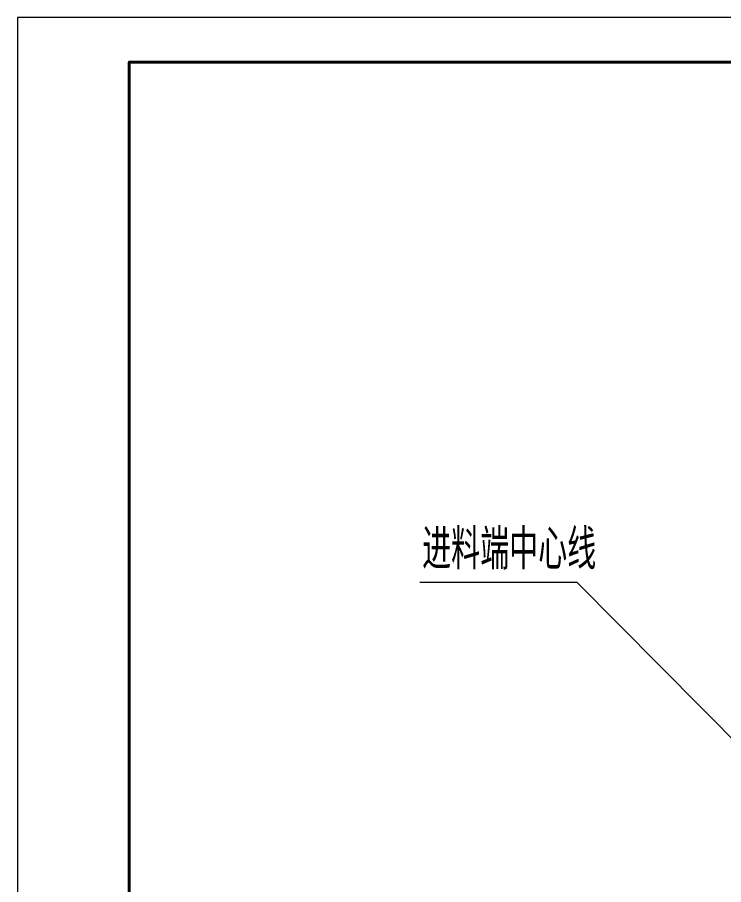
# Model space of a CAD drawing. Header units: millimetres. Extents: x 52110 to 400893, y -153728 to 31997.
# Drawn here: x 163013 to 168061, y -140918 to -134720 of the extents above; entities that cross this region are included whole.
import ezdxf

# ---------------------------------------------------------------- set-up
doc = ezdxf.new("R2010")
doc.units = ezdxf.units.MM
doc.header["$LTSCALE"] = 500
for name, color, linetype, lineweight in [('SHI', 7, 'Continuous', 40), ('WEN', 3, 'Continuous', 20), ('XI', 2, 'Continuous', 20)]:
    doc.layers.add(name, color=color, linetype=linetype, lineweight=lineweight)
doc.styles.add('GB', font='gbenor.shx', dxfattribs={"bigfont": 'gbcbig.shx'})

msp = doc.modelspace()

# ---------------------------------------------------------------- linework, layer by layer
at = {"layer": 'SHI'}
msp.add_lwpolyline([(163813.21724, -153407.79607), (194341.21724, -153407.79607), (194341.21724, -135039.79607), (163813.21724, -135039.79607)], close=True, dxfattribs=at)
at = {"layer": 'WEN'}
for p in [(165888.9036, -138756.62026), (169044.50201, -140809.51533)]:
    msp.add_line(p, (167012.16384, -138756.62026), dxfattribs=at)
at = {"layer": 'XI'}
msp.add_lwpolyline([(163013.21724, -153727.79607), (194661.21724, -153727.79607), (194661.21724, -134719.79607), (163013.21724, -134719.79607)], close=True, dxfattribs=at)

# ---------------------------------------------------------------- texts
at = {"layer": 'WEN', "style": 'GB'}
msp.add_text('进料端中心线', height=288, dxfattribs=at).set_placement((165905.71161, -138665.24006))

doc.saveas('drawing.dxf')
